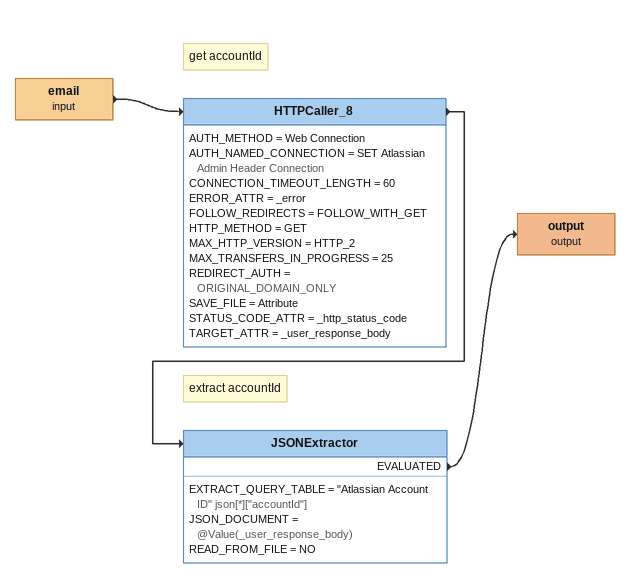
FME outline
email (input)
    -> HTTPCaller_8
Note: get accountId
HTTPCaller_8
    AUTH_METHOD = Web Connection
    AUTH_NAMED_CONNECTION = SET Atlassian Admin Header Connection
    CONNECTION_TIMEOUT_LENGTH = 60
    ERROR_ATTR = _error
    FOLLOW_REDIRECTS = FOLLOW_WITH_GET
    HTTP_METHOD = GET
    MAX_HTTP_VERSION = HTTP_2
    MAX_TRANSFERS_IN_PROGRESS = 25
    REDIRECT_AUTH = ORIGINAL_DOMAIN_ONLY
    SAVE_FILE = Attribute
    STATUS_CODE_ATTR = _http_status_code
    TARGET_ATTR = _user_response_body
    -> JSONExtractor
Note: extract accountId
JSONExtractor
    EXTRACT_QUERY_TABLE = "Atlassian Account ID" json[*]["accountId"]
    JSON_DOCUMENT = @Value(_user_response_body)
    READ_FROM_FILE = NO
    EVALUATED -> output (output)
output (output)
